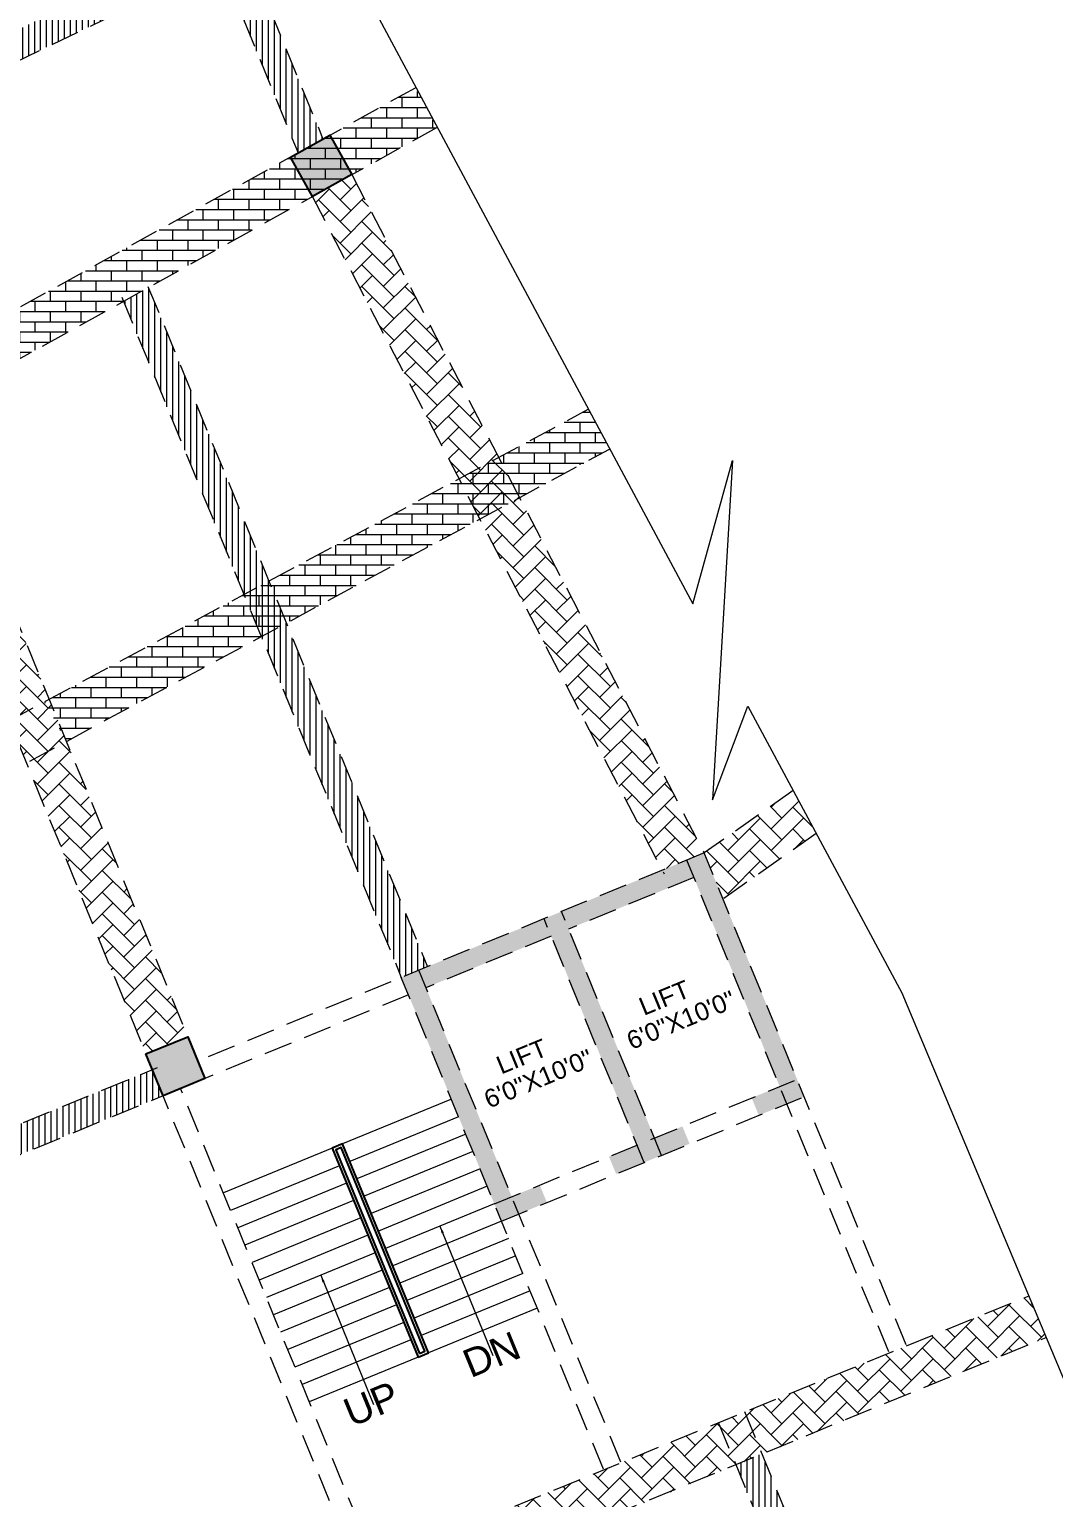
# Model space of a CAD drawing. Header units: inches. Extents: x -13956017 to 293115509, y -946740 to -305538.
# Drawn here: x 1186004 to 1186549, y -919498 to -918718 of the extents above; entities that cross this region are included whole.
import ezdxf

# ---------------------------------------------------------------- set-up
doc = ezdxf.new("R2010")
doc.units = ezdxf.units.IN
doc.header["$LTSCALE"] = 6
doc.linetypes.add('CONTINOUS', pattern=[2000000.0, 1000000.0, 1000000.0])
doc.linetypes.add('DASHED2', pattern=[0.375, 0.25, -0.125])
for name, color, linetype in [('A-CUTOUT', 3, 'CONTINOUS'), ('DIM', 7, 'Continuous'), ('door', 5, 'Continuous'), ('FITTING', 24, 'Continuous'), ('TW', 5, 'Continuous')]:
    doc.layers.add(name, color=color, linetype=linetype)
for name, color, linetype, lineweight in [('column', 240, 'Continuous', 25), ('v.b', 200, 'Continuous', 5), ('W', 250, 'Continuous', 5), ('wall', 7, 'Continuous', 30)]:
    doc.layers.add(name, color=color, linetype=linetype, lineweight=lineweight)
doc.styles.add('ARI', font='arial.ttf')
doc.dimstyles.new('Copy(2) of AA', dxfattribs={"dimtxt": 12, "dimasz": 4, "dimexe": 0.18, "dimexo": 0, "dimgap": 0.09, "dimtad": 0, "dimdec": 0, "dimzin": 0, "dimdsep": 46, "dimlunit": 3, "dimtxsty": 'ARI', "dimblk": 'OBLIQUE', "dimcen": 0.09, "dimclrd": 7, "dimclre": 7, "dimclrt": 7, "dimadec": 0, "dimazin": 0, "dimtfac": 1, "dimtdec": 0, "dimtofl": 0, "dimtmove": 0, "dimatfit": 3, "dimfxl": 1, "dimtolj": 1, "dimtzin": 0, "dimlwd": 5, "dimlwe": 5, "dimarcsym": 0})
pattern_1 = [(45, (47317.642, -17805.9864), (0, 11.494727835), [24.384, -8.128]), (135, (47323.389, -17800.239), (1e-15, 11.494727835), [24.384, -8.128])]
pattern_2 = [(45, (-17237.5356, -15772.317), (0, 11.494727835), [24.384, -8.128]), (135, (-17231.788, -15766.5695), (1e-15, 11.494727835), [24.384, -8.128])]

# ---------------------------------------------------------------- blocks, each defined once
blk = doc.blocks.new('_Oblique')
at = {"layer": 'DIM', "color": 0, "lineweight": -2}
blk.add_line((-0.5, -0.5), (0.5, 0.5), dxfattribs=at)

msp = doc.modelspace()

# ---------------------------------------------------------------- hatches: boundary and pattern name
at = {"layer": 'A-CUTOUT', "lineweight": 0, "ltscale": 0.3}
h = msp.add_hatch(dxfattribs=at)
h.set_pattern_fill('AR-BRSTD', color=256, scale=0.08)
h.set_pattern_definition([(0, (-17237.5356, -15772.317), (0, 5.419344), []), (90, (-17237.5356, -15772.317), (-8.128, 5.419344), [5.419344, -5.419344])])
h.paths.add_polyline_path([(1186189.39, -918760.25), (1186209.34, -918749.19), (1186220.71, -918770.33), (1185953.47, -918918.42), (1185941.84, -918897.42)])
h = msp.add_hatch(dxfattribs=at)
h.set_pattern_fill('AR-BRSTD', color=256, scale=0.08)
h.set_pattern_definition([(0, (-17167.1885, -15950.374), (0, 5.419344), []), (90, (-17167.1885, -15950.374), (-8.128, 5.419344), [5.419344, -5.419344])])
h.paths.add_polyline_path([(1186262.51, -918940.84), (1186301.21, -918920.03), (1186312.59, -918941.19), (1186023.82, -919096.47), (1186012.18, -919075.48)])
at = {"layer": 'column', "ltscale": 10}
h = msp.add_hatch(color=256, dxfattribs=at)
h.dxf.hatch_style = 1
h.paths.add_polyline_path([(1186142.93, -918785.99), (1186163.92, -918774.36), (1186175.55, -918795.35), (1186154.56, -918806.99)])
h = msp.add_hatch(color=256, dxfattribs=at)
h.dxf.hatch_style = 1
h.paths.add_polyline_path([(1186357.35, -919168.81), (1186402.97, -919279.8), (1186388.07, -919285.93), (1186391.87, -919295.18), (1186416.02, -919285.25), (1186362.8, -919155.76), (1186201.86, -919221.9), (1186205.66, -919231.15), (1186255.08, -919351.39), (1186279.23, -919341.47), (1186275.43, -919332.22), (1186260.53, -919338.34), (1186214.91, -919227.35), (1186281.57, -919199.99), (1186327.12, -919310.97), (1186312.22, -919317.1), (1186316.02, -919326.35), (1186355.07, -919310.3), (1186351.27, -919301.05), (1186336.37, -919307.17), (1186290.76, -919196.18)])
h = msp.add_hatch(color=256, dxfattribs=at)
h.dxf.hatch_style = 1
h.paths.add_polyline_path([(1186066.12, -919262.55), (1186088.32, -919253.43), (1186097.45, -919275.63), (1186075.25, -919284.75)])
at = {"layer": 'door', "lineweight": 0, "ltscale": 0.3}
h = msp.add_hatch(dxfattribs=at)
h.set_pattern_fill('AR-HBONE', color=256, scale=0.08)
h.set_pattern_definition(pattern_1)
h.paths.add_polyline_path([(1186315.14, -919116.08), (1186340.51, -919164.92), (1186362.8, -919155.76), (1186175.55, -918795.35), (1186154.56, -918806.99)])
h = msp.add_hatch(dxfattribs=at)
h.set_pattern_fill('AR-HBONE', color=256, scale=0.08)
h.set_pattern_definition(pattern_1)
h.paths.add_polyline_path([(1186049.34, -919221.72), (1186066.12, -919262.55), (1186088.32, -919253.43), (1185951.16, -918919.69), (1185929.85, -918930.98)])
h = msp.add_hatch(dxfattribs=at)
h.set_pattern_fill('AR-HBONE', color=256, scale=0.08)
h.set_pattern_definition(pattern_2)
h.paths.add_polyline_path([(1186383.35, -919141.36), (1186410.14, -919122.6), (1186422.45, -919145.5), (1186372.98, -919180.15), (1186362.8, -919155.76)])
h = msp.add_hatch(dxfattribs=at)
h.set_pattern_fill('AR-HBONE', color=256, scale=0.08)
h.set_pattern_definition(pattern_2)
h.paths.add_polyline_path([(1186217.78, -919520.95), (1186535.37, -919391.12), (1186544.64, -919413.25), (1186210.45, -919550.6), (1186201.06, -919527.74)])
at = {"layer": 'FITTING', "lineweight": 0, "ltscale": 0.3}
h = msp.add_hatch(dxfattribs=at)
h.set_pattern_fill('ANSI31', color=256, angle=45)
h.set_pattern_definition([(90, (56091.5504, -17805.9864), (-3.175, 0), [])])
h.paths.add_polyline_path([(1186077.84, -918615.01), (1186064.06, -918581.39), (1186077.94, -918575.7), (1186160.2, -918776.42), (1186146.99, -918783.74)])
h = msp.add_hatch(dxfattribs=at)
h.set_pattern_fill('ANSI31', color=256, angle=45)
h.set_pattern_definition([(90, (56091.1435, -17806.212), (-3.175, 0), [])])
h.paths.add_polyline_path([(1185882.23, -918774.08), (1186153.19, -918643.67), (1186158.92, -918657.56), (1185887.93, -918787.98)])
h = msp.add_hatch(dxfattribs=at)
h.set_pattern_fill('ANSI31', color=256, angle=45)
h.set_pattern_definition([(90, (56091.5504, -17805.9864), (-3.175, 0), [])])
h.paths.add_polyline_path([(1186188.11, -919188.43), (1186201.86, -919221.9), (1186215.74, -919216.2), (1186067.41, -918855.28), (1186054.2, -918862.6), (1186102.36, -918979.8), (1186158.25, -919115.79)])
h = msp.add_hatch(dxfattribs=at)
h.set_pattern_fill('ANSI31', color=256, angle=45)
h.set_pattern_definition([(90, (-17696.5774, -14655.366), (-3.175, 0), [])])
h.paths.add_polyline_path([(1186017.21, -919292.36), (1186069.54, -919270.85), (1186075.24, -919284.73), (1185732.68, -919425.51), (1185660.7, -919455.12), (1185654.68, -919441.38)])
h = msp.add_hatch(dxfattribs=at)
h.set_pattern_fill('ANSI31', color=256, angle=45)
h.set_pattern_definition([(90, (56088.9204, -17807.4792), (-3.175, 0), [])])
h.paths.add_polyline_path([(1186398.49, -919487.26), (1186662.97, -920130.8), (1186649.1, -920136.5), (1186379.59, -919480.73), (1186393.46, -919475.03)])

# ---------------------------------------------------------------- linework, layer by layer
at = {"layer": 'column', "ltscale": 10, "elevation": -8022.88}
for points in [[(1186142.93, -918785.99), (1186163.92, -918774.36), (1186175.55, -918795.35), (1186154.56, -918806.99), (1186142.93, -918785.99)], [(1186066.12, -919262.55), (1186088.32, -919253.43), (1186097.45, -919275.63), (1186075.25, -919284.75), (1186066.12, -919262.55)]]:
    msp.add_lwpolyline(points, dxfattribs=at)
at = {"layer": 'TW', "ltscale": 10, "elevation": -4053.76}
msp.add_lwpolyline([(1186210.73, -919423.68), (1186216.28, -919421.4), (1186170.66, -919310.41), (1186165.11, -919312.69), (1186210.73, -919423.68)], dxfattribs=at)
msp.add_lwpolyline([(1186211.54, -919421.72), (1186214.32, -919420.58), (1186169.84, -919312.36), (1186167.07, -919313.5)], close=True, dxfattribs=at)
at = {"layer": 'v.b', "linetype": 'DASHED2', "ltscale": 10}
for p, q in [((1186058.37, -918567.51, -6109.33), (1186146.99, -918783.74, -10545.14)), ((1186072.25, -918561.82, -6109.33), (1186160.2, -918776.42, -10511.66)), ((1185874.39, -918794.5, -8625.99), (1186158.92, -918657.56, -8388.74)), ((1185920.84, -918909.06, -11992), (1186209.34, -918749.19)), ((1185932.48, -918930.05, -11992), (1186220.71, -918770.33)), ((1186175.55, -918795.35, -8022.88), (1186362.8, -919155.76, -4053.76)), ((1186154.26, -918806.42, -8022.88), (1186341.5, -919166.83, -4053.76)), ((1186067.18, -918854.74, -8112.26), (1186215.74, -919216.2, -4053.76)), ((1186053.31, -918860.45, -8112.26), (1186201.86, -919221.9, -4053.76)), ((1185943.04, -918899.93, -11992), (1186088.32, -919253.43, -8022.88)), ((1185920.84, -918909.06, -11992), (1186066.12, -919262.55, -8022.88)), ((1185992.98, -919085.8, -14805.45), (1186301.21, -918920.03)), ((1186004.35, -919106.94, -14805.45), (1186312.59, -918941.19)), ((1186410.14, -919122.6), (1186362.8, -919155.76, -4053.76)), ((1186422.45, -919145.5), (1186372.98, -919180.15, -7938.24)), ((1186362.8, -919155.76, -4053.76), (1186093.64, -919266.38, -8022.88)), ((1186460.97, -919420.93, -8022.88), (1186353.55, -919159.56, -4053.76)), ((1186470.21, -919417.13, -8022.88), (1186362.8, -919155.76, -4053.76)), ((1186357.35, -919168.81, -4053.76), (1186290.76, -919196.18, -4053.76)), ((1186330.95, -919320.28, -6021.02), (1186277.71, -919190.73, -4053.76)), ((1186340.19, -919316.47, -6021.02), (1186286.96, -919186.93, -4053.76)), ((1186281.51, -919199.98, -4053.76), (1186214.91, -919227.35, -4053.76)), ((1186309.28, -919483.27, -8022.88), (1186201.86, -919221.9, -4053.76)), ((1186318.53, -919479.47, -8022.88), (1186211.11, -919218.1, -4053.76)), ((1186205.66, -919231.15, -4053.76), (1186086.35, -919280.19, -8022.88)), ((1186180.79, -919541.57, -8022.88), (1186066.12, -919262.55, -8022.88)), ((1185647.15, -919444.47, -20345.85), (1186072.27, -919269.76, -7943.32)), ((1186251.3, -919342.2, -6021.02), (1186412.24, -919276.05, -6021.02)), ((1185652.85, -919458.35, -20345.85), (1186077.97, -919283.63, -7943.32)), ((1186188.11, -919533.06, -4053.76), (1186084.5, -919280.95, -4053.76)), ((1186255.1, -919351.45, -6021.02), (1186416.04, -919285.3, -6021.02)), ((1186178.86, -919536.87, -8022.88), (1186535.51, -919391.06)), ((1186187.98, -919559.06, -8022.88), (1186544.64, -919413.25)), ((1186370.32, -919458.18, -8022.88), (1186658.08, -920158.35, -8022.88)), ((1186384.2, -919452.48, -8022.88), (1186671.95, -920152.65, -8022.88))]:
    msp.add_line(p, q, dxfattribs=at)
at = {"layer": 'W', "ltscale": 10}
for p, q in [((1186228.47, -919286.65, -4053.76), (1186170.66, -919310.41, -4053.76)), ((1186232.27, -919295.9, -4053.76), (1186174.46, -919319.66, -4053.76)), ((1186236.07, -919305.15, -4053.76), (1186178.26, -919328.91, -4053.76)), ((1186165.11, -919312.69, -4053.76), (1186107.3, -919336.45, -4053.76)), ((1186239.87, -919314.4, -4053.76), (1186182.07, -919338.15, -4053.76)), ((1186168.91, -919321.94, -4053.76), (1186111.1, -919345.69, -4053.76)), ((1186243.68, -919323.65, -4053.76), (1186185.87, -919347.4, -4053.76)), ((1186172.71, -919331.19, -4053.76), (1186114.91, -919354.94, -4053.76)), ((1186247.48, -919332.9, -4053.76), (1186189.67, -919356.65, -4053.76)), ((1186176.52, -919340.44, -4053.76), (1186118.71, -919364.19, -4053.76)), ((1186251.28, -919342.14, -4053.76), (1186193.47, -919365.9, -4053.76)), ((1186180.32, -919349.68, -4053.76), (1186122.51, -919373.44, -4053.76)), ((1186255.08, -919351.39, -4053.76), (1186197.27, -919375.15, -4053.76)), ((1186184.12, -919358.93, -4053.76), (1186126.31, -919382.69, -4053.76)), ((1186258.88, -919360.64, -4053.76), (1186201.07, -919384.4, -4053.76)), ((1186187.92, -919368.18, -4053.76), (1186130.11, -919391.94, -4053.76)), ((1186262.68, -919369.89, -4053.76), (1186204.87, -919393.65, -4053.76)), ((1186191.72, -919377.43, -4053.76), (1186133.91, -919401.19, -4053.76)), ((1186266.48, -919379.14, -4053.76), (1186208.67, -919402.9, -4053.76)), ((1186195.52, -919386.68, -4053.76), (1186137.71, -919410.44, -4053.76)), ((1186270.28, -919388.39, -4053.76), (1186212.48, -919412.15, -4053.76)), ((1186199.32, -919395.93, -4053.76), (1186141.52, -919419.69, -4053.76)), ((1186274.09, -919397.64, -4053.76), (1186216.28, -919421.4, -4053.76)), ((1186203.12, -919405.18, -4053.76), (1186145.32, -919428.94, -4053.76)), ((1186206.93, -919414.43, -4053.76), (1186149.12, -919438.19, -4053.76)), ((1186210.73, -919423.68, -4053.76), (1186152.92, -919447.44, -4053.76))]:
    msp.add_line(p, q, dxfattribs=at)
for points in [[(1186058.79, -918467.61), (1186356.81, -919023.42)], [(1186356.81, -919023.42), (1186377.85, -918947.24), (1186367.26, -919127.57), (1186385.99, -919077.69)], [(1186385.99, -919077.69), (1186467.96, -919230.11), (1186630.14, -919617.48)]]:
    msp.add_lwpolyline(points, dxfattribs=at)

# ---------------------------------------------------------------- texts
at = {"layer": 'wall', "lineweight": 25, "style": 'ARI'}
for s, height, p in [('LIFT', 9.6, (1186330.75, -919242.38, -13103.36)), ('6\'0"X10\'0"', 9.6, (1186324.22, -919260.5, -13103.36)), ('LIFT', 9.6, (1186254.91, -919273.55, -13103.36)), ('6\'0"X10\'0"', 9.6, (1186248.38, -919291.67, -13103.36)), ('DN', 15, (1186238.67, -919434.92, -15961.13)), ('UP', 15, (1186175.31, -919460.96, -15961.13))]:
    msp.add_text(s, height=height, rotation=22.34156, dxfattribs=at).set_placement(p)

# ---------------------------------------------------------------- leaders
at = {"layer": 'W', "lineweight": 30, "ltscale": 10}
for points in [[(1186222.37, -919354.02, -4053.76), (1186250.48, -919422.83, -4053.76)], [(1186159.02, -919380.06, -4053.76), (1186187.13, -919448.86, -4053.76)]]:
    msp.add_leader(points, dimstyle='Copy(2) of AA', override={"dimgap": 0.09, "dimtad": 0}, dxfattribs=at)

doc.saveas('drawing.dxf')
